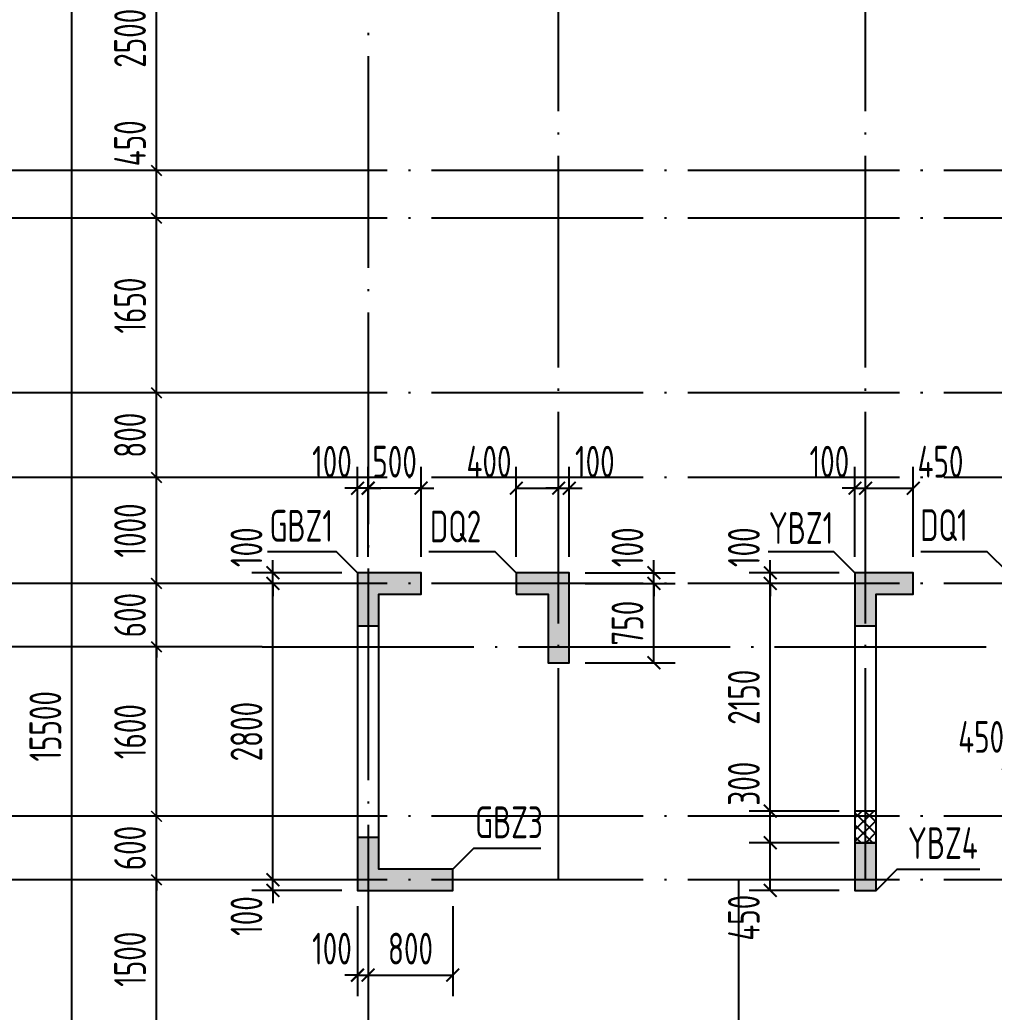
# Model space of a CAD drawing. Extents: x -1307975 to -76406, y -96289 to 379359.
# Drawn here: x -974486 to -965280, y 285800 to 295174 of the extents above; entities that cross this region are included whole.
import ezdxf
from ezdxf.enums import TextEntityAlignment as Align

# ---------------------------------------------------------------- set-up
doc = ezdxf.new("R2010")
doc.units = 0
doc.header["$LTSCALE"] = 1000
doc.linetypes.add('DOTE', pattern=[2.42, 2, -0.2, 0.02, -0.2])
doc.layers.get('0').update_dxf_attribs({"linetype": 'CONTINUOUS'})
doc.layers.get('DEFPOINTS').update_dxf_attribs({"linetype": 'CONTINUOUS'})
for name, color, linetype in [('0z-约束构件', 1, 'CONTINUOUS'), ('A-AXIS', 1, 'CONTINUOUS'), ('A-DOTE', 10, 'DOTE'), ('S-Q墙实线', 6, 'CONTINUOUS'), ('S-Q墙标注', 3, 'CONTINUOUS'), ('S-X详图填充', 252, 'CONTINUOUS'), ('S-X详图实线', 4, 'CONTINUOUS'), ('S-Y一般标注', 3, 'CONTINUOUS'), ('S-Z柱编号', 6, 'CONTINUOUS')]:
    doc.layers.add(name, color=color, linetype=linetype)
doc.layers.add('配箍校核', color=34, linetype='CONTINUOUS', plot=False)
doc.styles.add('TSSD_DIMENSION', font='Tssdeng.shx', dxfattribs={"width": 0.7, "bigfont": 'tssdchn.shx'})
doc.styles.add('TSSD_REIN', font='tssdeng.shx', dxfattribs={"width": 0.7, "height": 300, "bigfont": 'tssdchn.shx'})
doc.styles.add('结构文字', font='zstxt.shx', dxfattribs={"width": 0.7, "bigfont": 'zshz.shx'})
doc.dimstyles.new('STRUCK', dxfattribs={"dimtxt": 400, "dimasz": 121, "dimexe": 200, "dimexo": 150, "dimgap": 115, "dimtad": 1, "dimdec": 0, "dimdsep": 46, "dimtxsty": '结构文字', "dimblk": 'ARCHTICK', "dimcen": 400, "dimclrd": 3, "dimclre": 3, "dimclrt": 7, "dimadec": 0, "dimazin": 0, "dimtfac": 1, "dimtdec": 0, "dimtix": 1, "dimtmove": 2, "dimatfit": 3, "dimldrblk": '_DIMX', "dimfxl": 1, "dimtolj": 1, "dimtzin": 0, "dimarcsym": 0})
doc.dimstyles.new('TSSD_100_100', dxfattribs={"dimtxt": 300, "dimasz": 100, "dimexe": 100, "dimexo": 250, "dimgap": 100, "dimtad": 1, "dimdec": 0, "dimzin": 0, "dimdsep": 46, "dimtxsty": 'TSSD_DIMENSION', "dimblk": 'ARCHTICK', "dimcen": 0, "dimdle": 100, "dimclrt": 7, "dimadec": 0, "dimazin": 0, "dimtfac": 1, "dimtdec": 0, "dimtix": 1, "dimtmove": 2, "dimatfit": 3, "dimldrblk": 'ARCHTICK', "dimfxl": 1, "dimtolj": 1, "dimtzin": 0, "dimarcsym": 0})

# ---------------------------------------------------------------- blocks, each defined once
blk = doc.blocks.new('_ArchTick')
at = {"color": 0, "linetype": 'ByBlock', "const_width": 0.15}
blk.add_lwpolyline([(-0.5, -0.5), (0.5, 0.5)], dxfattribs=at)
blk = doc.blocks.new('*D214')
at = {"layer": 'DEFPOINTS', "color": 0, "transparency": 16777216}
for p in [(2600, 10900), (3600, 10900), (3600, 9400)]:
    blk.add_point(p, dxfattribs=at)
at = {"layer": 'S-Y一般标注', "color": 0, "lineweight": -2, "transparency": 16777216}
for p, q in [((2600, 9300), (2600, 11000)), ((3350, 10900), (2500, 10900)), ((3350, 9400), (2500, 9400))]:
    blk.add_line(p, q, dxfattribs=at)
at = {"layer": 'S-Y一般标注', "color": 0, "lineweight": -2, "transparency": 16777216, "xscale": 100, "yscale": 100, "zscale": 100}
for p, rotation in [((2600, 10900), 90), ((2600, 9400), 270)]:
    blk.add_blockref('_ArchTick', p, dxfattribs=dict(at, rotation=rotation))
at = {"layer": 'S-Y一般标注', "color": 7, "transparency": 16777216, "insert": (2350, 10150), "char_height": 300, "attachment_point": 5, "rotation": 90, "style": 'TSSD_DIMENSION'}
blk.add_mtext('\\A1;1500', dxfattribs=at)
blk = doc.blocks.new('*D215')
at = {"layer": 'DEFPOINTS', "color": 0, "transparency": 16777216}
for p in [(2600, 11500), (3600, 11500), (3600, 10900)]:
    blk.add_point(p, dxfattribs=at)
at = {"layer": 'S-Y一般标注', "color": 0, "lineweight": -2, "transparency": 16777216}
for p, q in [((2600, 11500), (2600, 11600)), ((3350, 11500), (2500, 11500)), ((2600, 10900), (2600, 11500)), ((3350, 10900), (2500, 10900)), ((2600, 10900), (2600, 10800))]:
    blk.add_line(p, q, dxfattribs=at)
at = {"layer": 'S-Y一般标注', "color": 0, "lineweight": -2, "transparency": 16777216, "xscale": 100, "yscale": 100, "zscale": 100}
for p, rotation in [((2600, 11500), 270), ((2600, 10900), 90)]:
    blk.add_blockref('_ArchTick', p, dxfattribs=dict(at, rotation=rotation))
at = {"layer": 'S-Y一般标注', "color": 7, "transparency": 16777216, "insert": (2350, 11200), "char_height": 300, "attachment_point": 5, "rotation": 90, "style": 'TSSD_DIMENSION'}
blk.add_mtext('\\A1;600', dxfattribs=at)
blk = doc.blocks.new('*D216')
at = {"layer": 'DEFPOINTS', "color": 0, "transparency": 16777216}
for p in [(2600, 13100.3), (3600, 13100.3), (3600, 11500)]:
    blk.add_point(p, dxfattribs=at)
at = {"layer": 'S-Y一般标注', "color": 0, "lineweight": -2, "transparency": 16777216}
for p, q in [((2600, 11400), (2600, 13200.3)), ((3350, 13100.3), (2500, 13100.3)), ((3350, 11500), (2500, 11500))]:
    blk.add_line(p, q, dxfattribs=at)
at = {"layer": 'S-Y一般标注', "color": 0, "lineweight": -2, "transparency": 16777216, "xscale": 100, "yscale": 100, "zscale": 100}
for p, rotation in [((2600, 13100.3), 90), ((2600, 11500), 270)]:
    blk.add_blockref('_ArchTick', p, dxfattribs=dict(at, rotation=rotation))
at = {"layer": 'S-Y一般标注', "color": 7, "transparency": 16777216, "insert": (2350, 12300.2), "char_height": 300, "attachment_point": 5, "rotation": 90, "style": 'TSSD_DIMENSION'}
blk.add_mtext('\\A1;1600', dxfattribs=at)
blk = doc.blocks.new('*D217')
at = {"layer": 'DEFPOINTS', "color": 0, "transparency": 16777216}
for p in [(2600, 13700), (3600, 13700), (3600, 13100.3)]:
    blk.add_point(p, dxfattribs=at)
at = {"layer": 'S-Y一般标注', "color": 0, "lineweight": -2, "transparency": 16777216}
for p, q in [((2600, 13700), (2600, 13800)), ((3350, 13700), (2500, 13700)), ((2600, 13100.3), (2600, 13700)), ((3350, 13100.3), (2500, 13100.3)), ((2600, 13100.3), (2600, 13000.3))]:
    blk.add_line(p, q, dxfattribs=at)
at = {"layer": 'S-Y一般标注', "color": 0, "lineweight": -2, "transparency": 16777216, "xscale": 100, "yscale": 100, "zscale": 100}
for p, rotation in [((2600, 13700), 270), ((2600, 13100.3), 90)]:
    blk.add_blockref('_ArchTick', p, dxfattribs=dict(at, rotation=rotation))
at = {"layer": 'S-Y一般标注', "color": 7, "transparency": 16777216, "insert": (2350, 13400.2), "char_height": 300, "attachment_point": 5, "rotation": 90, "style": 'TSSD_DIMENSION'}
blk.add_mtext('\\A1;600', dxfattribs=at)
blk = doc.blocks.new('*D218')
at = {"layer": 'DEFPOINTS', "color": 0, "transparency": 16777216}
for p in [(2600, 14700), (3600, 14700), (3600, 13700)]:
    blk.add_point(p, dxfattribs=at)
at = {"layer": 'S-Y一般标注', "color": 0, "lineweight": -2, "transparency": 16777216}
for p, q in [((2600, 13600), (2600, 14800)), ((3350, 14700), (2500, 14700)), ((3350, 13700), (2500, 13700))]:
    blk.add_line(p, q, dxfattribs=at)
at = {"layer": 'S-Y一般标注', "color": 0, "lineweight": -2, "transparency": 16777216, "xscale": 100, "yscale": 100, "zscale": 100}
for p, rotation in [((2600, 14700), 90), ((2600, 13700), 270)]:
    blk.add_blockref('_ArchTick', p, dxfattribs=dict(at, rotation=rotation))
at = {"layer": 'S-Y一般标注', "color": 7, "transparency": 16777216, "insert": (2350, 14200), "char_height": 300, "attachment_point": 5, "rotation": 90, "style": 'TSSD_DIMENSION'}
blk.add_mtext('\\A1;1000', dxfattribs=at)
blk = doc.blocks.new('*D219')
at = {"layer": 'DEFPOINTS', "color": 0, "transparency": 16777216}
for p in [(1800, 20100), (3600, 20100), (3600, 4600)]:
    blk.add_point(p, dxfattribs=at)
at = {"layer": 'S-Y一般标注', "color": 0, "lineweight": -2, "transparency": 16777216}
for p, q in [((1800, 4500), (1800, 20200)), ((3350, 20100), (1700, 20100)), ((3350, 4600), (1700, 4600))]:
    blk.add_line(p, q, dxfattribs=at)
at = {"layer": 'S-Y一般标注', "color": 0, "lineweight": -2, "transparency": 16777216, "xscale": 100, "yscale": 100, "zscale": 100}
for p, rotation in [((1800, 20100), 90), ((1800, 4600), 270)]:
    blk.add_blockref('_ArchTick', p, dxfattribs=dict(at, rotation=rotation))
at = {"layer": 'S-Y一般标注', "color": 7, "transparency": 16777216, "insert": (1550, 12350), "char_height": 300, "attachment_point": 5, "rotation": 90, "style": 'TSSD_DIMENSION'}
blk.add_mtext('\\A1;15500', dxfattribs=at)
blk = doc.blocks.new('*D220')
at = {"layer": 'DEFPOINTS', "color": 0, "transparency": 16777216}
for p in [(2600, 15500), (3600, 15500), (3600, 14700)]:
    blk.add_point(p, dxfattribs=at)
at = {"layer": 'S-Y一般标注', "color": 0, "lineweight": -2, "transparency": 16777216}
for p, q in [((2600, 14600), (2600, 15600)), ((3350, 15500), (2500, 15500)), ((3350, 14700), (2500, 14700))]:
    blk.add_line(p, q, dxfattribs=at)
at = {"layer": 'S-Y一般标注', "color": 0, "lineweight": -2, "transparency": 16777216, "xscale": 100, "yscale": 100, "zscale": 100}
for p, rotation in [((2600, 15500), 90), ((2600, 14700), 270)]:
    blk.add_blockref('_ArchTick', p, dxfattribs=dict(at, rotation=rotation))
at = {"layer": 'S-Y一般标注', "color": 7, "transparency": 16777216, "insert": (2350, 15100), "char_height": 300, "attachment_point": 5, "rotation": 90, "style": 'TSSD_DIMENSION'}
blk.add_mtext('\\A1;800', dxfattribs=at)
blk = doc.blocks.new('*D221')
at = {"layer": 'DEFPOINTS', "color": 0, "transparency": 16777216}
for p in [(2600, 17600), (3600, 17600), (3600, 17150)]:
    blk.add_point(p, dxfattribs=at)
at = {"layer": 'S-Y一般标注', "color": 0, "lineweight": -2, "transparency": 16777216}
for p, q in [((2600, 17050), (2600, 17700)), ((3350, 17600), (2500, 17600)), ((3350, 17150), (2500, 17150))]:
    blk.add_line(p, q, dxfattribs=at)
at = {"layer": 'S-Y一般标注', "color": 0, "lineweight": -2, "transparency": 16777216, "xscale": 100, "yscale": 100, "zscale": 100}
for p, rotation in [((2600, 17600), 90), ((2600, 17150), 270)]:
    blk.add_blockref('_ArchTick', p, dxfattribs=dict(at, rotation=rotation))
at = {"layer": 'S-Y一般标注', "color": 7, "transparency": 16777216, "insert": (2350, 17858.1), "char_height": 300, "attachment_point": 5, "rotation": 90, "style": 'TSSD_DIMENSION'}
blk.add_mtext('\\A1;450', dxfattribs=at)
blk = doc.blocks.new('*D222')
at = {"layer": 'DEFPOINTS', "color": 0, "transparency": 16777216}
for p in [(2600, 20100), (3600, 20100), (3600, 17600)]:
    blk.add_point(p, dxfattribs=at)
at = {"layer": 'S-Y一般标注', "color": 0, "lineweight": -2, "transparency": 16777216}
for p, q in [((2600, 17500), (2600, 20200)), ((3350, 20100), (2500, 20100)), ((3350, 17600), (2500, 17600))]:
    blk.add_line(p, q, dxfattribs=at)
at = {"layer": 'S-Y一般标注', "color": 0, "lineweight": -2, "transparency": 16777216, "xscale": 100, "yscale": 100, "zscale": 100}
for p, rotation in [((2600, 20100), 90), ((2600, 17600), 270)]:
    blk.add_blockref('_ArchTick', p, dxfattribs=dict(at, rotation=rotation))
at = {"layer": 'S-Y一般标注', "color": 7, "transparency": 16777216, "insert": (2350, 18850), "char_height": 300, "attachment_point": 5, "rotation": 90, "style": 'TSSD_DIMENSION'}
blk.add_mtext('\\A1;2500', dxfattribs=at)
blk = doc.blocks.new('*D259')
at = {"layer": 'DEFPOINTS', "color": 0, "transparency": 16777216}
for p in [(2600, 17150), (3600, 17150), (3600, 15500)]:
    blk.add_point(p, dxfattribs=at)
at = {"layer": 'S-Y一般标注', "color": 0, "lineweight": -2, "transparency": 16777216}
for p, q in [((2600, 15400), (2600, 17250)), ((3350, 17150), (2500, 17150)), ((3350, 15500), (2500, 15500))]:
    blk.add_line(p, q, dxfattribs=at)
at = {"layer": 'S-Y一般标注', "color": 0, "lineweight": -2, "transparency": 16777216, "xscale": 100, "yscale": 100, "zscale": 100}
for p, rotation in [((2600, 17150), 90), ((2600, 15500), 270)]:
    blk.add_blockref('_ArchTick', p, dxfattribs=dict(at, rotation=rotation))
at = {"layer": 'S-Y一般标注', "color": 7, "transparency": 16777216, "insert": (2350, 16325), "char_height": 300, "attachment_point": 5, "rotation": 90, "style": 'TSSD_DIMENSION'}
blk.add_mtext('\\A1;1650', dxfattribs=at)
blk = doc.blocks.new('*D1206')
at = {"layer": 'DEFPOINTS', "color": 0, "transparency": 16777216}
for p in [(-972094.8, 287050.3), (-971294.8, 287050.3), (-971294.8, 286950.3)]:
    blk.add_point(p, dxfattribs=at)
at = {"layer": 'S-Q墙标注', "color": 3, "lineweight": -2, "transparency": 16777216}
for p, q in [((-972094.8, 287050.3), (-972094.8, 287171.3)), ((-971444.8, 287050.3), (-972294.8, 287050.3)), ((-972094.8, 286950.3), (-972094.8, 287050.3)), ((-971444.8, 286950.3), (-972294.8, 286950.3)), ((-972094.8, 286950.3), (-972094.8, 286829.3))]:
    blk.add_line(p, q, dxfattribs=at)
at = {"layer": 'S-Q墙标注', "color": 3, "lineweight": -2, "transparency": 16777216, "xscale": 121, "yscale": 121, "zscale": 121}
for p, rotation in [((-972094.8, 287050.3), 270), ((-972094.8, 286950.3), 90)]:
    blk.add_blockref('_ArchTick', p, dxfattribs=dict(at, rotation=rotation))
at = {"layer": 'S-Q墙标注', "color": 7, "transparency": 16777216, "insert": (-972344.8, 286708.4), "char_height": 300, "attachment_point": 5, "rotation": 90, "style": 'TSSD_REIN'}
blk.add_mtext('\\A1;100', dxfattribs=at)
blk = doc.blocks.new('_DIMX')
blk.add_line((-150, 0), (150, 0))
at = {"const_width": 50}
blk.add_lwpolyline([(-70, -70), (70, 70)], dxfattribs=at)
blk = doc.blocks.new('*D1207')
at = {"layer": 'DEFPOINTS', "color": 0, "transparency": 16777216}
for p in [(-972094.8, 289850.3), (-971294.8, 289850.3), (-971294.8, 287050.3)]:
    blk.add_point(p, dxfattribs=at)
at = {"layer": 'S-Q墙标注', "color": 3, "lineweight": -2, "transparency": 16777216}
for p, q in [((-971444.8, 289850.3), (-972294.8, 289850.3)), ((-972094.8, 287050.3), (-972094.8, 289850.3)), ((-971444.8, 287050.3), (-972294.8, 287050.3))]:
    blk.add_line(p, q, dxfattribs=at)
at = {"layer": 'S-Q墙标注', "color": 3, "lineweight": -2, "transparency": 16777216, "xscale": 121, "yscale": 121, "zscale": 121}
for p, rotation in [((-972094.8, 289850.3), 90), ((-972094.8, 287050.3), 270)]:
    blk.add_blockref('_ArchTick', p, dxfattribs=dict(at, rotation=rotation))
at = {"layer": 'S-Q墙标注', "color": 7, "transparency": 16777216, "insert": (-972344.8, 288450.3), "char_height": 300, "attachment_point": 5, "rotation": 90, "style": 'TSSD_REIN'}
blk.add_mtext('\\A1;2800', dxfattribs=at)
blk = doc.blocks.new('*D1208')
at = {"layer": 'DEFPOINTS', "color": 0, "transparency": 16777216}
for p in [(-972094.8, 289950.3), (-971294.8, 289950.3), (-971294.8, 289850.3)]:
    blk.add_point(p, dxfattribs=at)
at = {"layer": 'S-Q墙标注', "color": 3, "lineweight": -2, "transparency": 16777216}
for p, q in [((-972094.8, 289950.3), (-972094.8, 290071.3)), ((-971444.8, 289950.3), (-972294.8, 289950.3)), ((-972094.8, 289850.3), (-972094.8, 289950.3)), ((-971444.8, 289850.3), (-972294.8, 289850.3)), ((-972094.8, 289850.3), (-972094.8, 289729.3))]:
    blk.add_line(p, q, dxfattribs=at)
at = {"layer": 'S-Q墙标注', "color": 3, "lineweight": -2, "transparency": 16777216, "xscale": 121, "yscale": 121, "zscale": 121}
for p, rotation in [((-972094.8, 289950.3), 270), ((-972094.8, 289850.3), 90)]:
    blk.add_blockref('_ArchTick', p, dxfattribs=dict(at, rotation=rotation))
at = {"layer": 'S-Q墙标注', "color": 7, "transparency": 16777216, "insert": (-972344.8, 290192.2), "char_height": 300, "attachment_point": 5, "rotation": 90, "style": 'TSSD_REIN'}
blk.add_mtext('\\A1;100', dxfattribs=at)
blk = doc.blocks.new('*D1209')
at = {"layer": 'DEFPOINTS', "color": 0, "transparency": 16777216}
for p in [(-971294.8, 286950.3), (-971194.8, 286950.3), (-971194.8, 286150.3)]:
    blk.add_point(p, dxfattribs=at)
at = {"layer": 'S-Q墙标注', "color": 3, "lineweight": -2, "transparency": 16777216}
for p, q in [((-971294.8, 286800.3), (-971294.8, 285950.3)), ((-971194.8, 286800.3), (-971194.8, 285950.3)), ((-971294.8, 286150.3), (-971415.8, 286150.3)), ((-971294.8, 286150.3), (-971194.8, 286150.3)), ((-971194.8, 286150.3), (-971073.8, 286150.3))]:
    blk.add_line(p, q, dxfattribs=at)
at = {"layer": 'S-Q墙标注', "color": 3, "lineweight": -2, "transparency": 16777216, "xscale": 121, "yscale": 121, "zscale": 121}
blk.add_blockref('_ArchTick', (-971294.8, 286150.3), dxfattribs=at)
at = {"layer": 'S-Q墙标注', "color": 3, "lineweight": -2, "transparency": 16777216, "xscale": 121, "yscale": 121, "zscale": 121, "rotation": 180}
blk.add_blockref('_ArchTick', (-971194.8, 286150.3), dxfattribs=at)
at = {"layer": 'S-Q墙标注', "color": 7, "transparency": 16777216, "insert": (-971536.8, 286400.3), "char_height": 300, "attachment_point": 5, "style": 'TSSD_REIN'}
blk.add_mtext('\\A1;100', dxfattribs=at)
blk = doc.blocks.new('*D1210')
at = {"layer": 'DEFPOINTS', "color": 0, "transparency": 16777216}
for p in [(-971194.8, 286950.3), (-970394.8, 286950.3), (-970394.8, 286150.3)]:
    blk.add_point(p, dxfattribs=at)
at = {"layer": 'S-Q墙标注', "color": 3, "lineweight": -2, "transparency": 16777216}
for p, q in [((-971194.8, 286800.3), (-971194.8, 285950.3)), ((-970394.8, 286800.3), (-970394.8, 285950.3)), ((-971194.8, 286150.3), (-970394.8, 286150.3))]:
    blk.add_line(p, q, dxfattribs=at)
at = {"layer": 'S-Q墙标注', "color": 3, "lineweight": -2, "transparency": 16777216, "xscale": 121, "yscale": 121, "zscale": 121, "rotation": 180}
blk.add_blockref('_ArchTick', (-971194.8, 286150.3), dxfattribs=at)
at = {"layer": 'S-Q墙标注', "color": 3, "lineweight": -2, "transparency": 16777216, "xscale": 121, "yscale": 121, "zscale": 121}
blk.add_blockref('_ArchTick', (-970394.8, 286150.3), dxfattribs=at)
at = {"layer": 'S-Q墙标注', "color": 7, "transparency": 16777216, "insert": (-970794.8, 286400.3), "char_height": 300, "attachment_point": 5, "style": 'TSSD_REIN'}
blk.add_mtext('\\A1;800', dxfattribs=at)
blk = doc.blocks.new('*D1213')
at = {"layer": 'DEFPOINTS', "color": 0, "transparency": 16777216}
for p in [(-971194.8, 290750.3), (-971194.8, 289950.3), (-970694.8, 289950.3)]:
    blk.add_point(p, dxfattribs=at)
at = {"layer": 'S-Q墙标注', "color": 3, "lineweight": -2, "transparency": 16777216}
for p, q in [((-971194.8, 290100.3), (-971194.8, 290950.3)), ((-970694.8, 290100.3), (-970694.8, 290950.3)), ((-971194.8, 290750.3), (-971315.8, 290750.3)), ((-970694.8, 290750.3), (-971194.8, 290750.3)), ((-970694.8, 290750.3), (-970573.8, 290750.3))]:
    blk.add_line(p, q, dxfattribs=at)
at = {"layer": 'S-Q墙标注', "color": 3, "lineweight": -2, "transparency": 16777216, "xscale": 121, "yscale": 121, "zscale": 121}
blk.add_blockref('_ArchTick', (-971194.8, 290750.3), dxfattribs=at)
at = {"layer": 'S-Q墙标注', "color": 3, "lineweight": -2, "transparency": 16777216, "xscale": 121, "yscale": 121, "zscale": 121, "rotation": 180}
blk.add_blockref('_ArchTick', (-970694.8, 290750.3), dxfattribs=at)
at = {"layer": 'S-Q墙标注', "color": 7, "transparency": 16777216, "insert": (-970944.8, 291000.3), "char_height": 300, "attachment_point": 5, "style": 'TSSD_REIN'}
blk.add_mtext('\\A1;500', dxfattribs=at)
blk = doc.blocks.new('*D1214')
at = {"layer": 'DEFPOINTS', "color": 0, "transparency": 16777216}
for p in [(-971294.8, 290750.3), (-971294.8, 289950.3), (-971194.8, 289950.3)]:
    blk.add_point(p, dxfattribs=at)
at = {"layer": 'S-Q墙标注', "color": 3, "lineweight": -2, "transparency": 16777216}
for p, q in [((-971294.8, 290100.3), (-971294.8, 290950.3)), ((-971194.8, 290100.3), (-971194.8, 290950.3)), ((-971294.8, 290750.3), (-971415.8, 290750.3)), ((-971194.8, 290750.3), (-971294.8, 290750.3)), ((-971194.8, 290750.3), (-971073.8, 290750.3))]:
    blk.add_line(p, q, dxfattribs=at)
at = {"layer": 'S-Q墙标注', "color": 3, "lineweight": -2, "transparency": 16777216, "xscale": 121, "yscale": 121, "zscale": 121}
blk.add_blockref('_ArchTick', (-971294.8, 290750.3), dxfattribs=at)
at = {"layer": 'S-Q墙标注', "color": 3, "lineweight": -2, "transparency": 16777216, "xscale": 121, "yscale": 121, "zscale": 121, "rotation": 180}
blk.add_blockref('_ArchTick', (-971194.8, 290750.3), dxfattribs=at)
at = {"layer": 'S-Q墙标注', "color": 7, "transparency": 16777216, "insert": (-971536.8, 291000.3), "char_height": 300, "attachment_point": 5, "style": 'TSSD_REIN'}
blk.add_mtext('\\A1;100', dxfattribs=at)
blk = doc.blocks.new('*D1225')
at = {"layer": 'DEFPOINTS', "color": 0, "transparency": 16777216}
for p in [(-969294.8, 289850.3), (-968494.8, 289850.3), (-969294.8, 289100.4)]:
    blk.add_point(p, dxfattribs=at)
at = {"layer": 'S-Q墙标注', "color": 3, "lineweight": -2, "transparency": 16777216}
for p, q in [((-969144.8, 289850.3), (-968294.8, 289850.3)), ((-968494.8, 289100.4), (-968494.8, 289850.3)), ((-969144.8, 289100.4), (-968294.8, 289100.4))]:
    blk.add_line(p, q, dxfattribs=at)
at = {"layer": 'S-Q墙标注', "color": 3, "lineweight": -2, "transparency": 16777216, "xscale": 121, "yscale": 121, "zscale": 121}
for p, rotation in [((-968494.8, 289850.3), 90), ((-968494.8, 289100.4), 270)]:
    blk.add_blockref('_ArchTick', p, dxfattribs=dict(at, rotation=rotation))
at = {"layer": 'S-Q墙标注', "color": 7, "transparency": 16777216, "insert": (-968744.8, 289475.3), "char_height": 300, "attachment_point": 5, "rotation": 90, "style": 'TSSD_REIN'}
blk.add_mtext('\\A1;750', dxfattribs=at)
blk = doc.blocks.new('*D1226')
at = {"layer": 'DEFPOINTS', "color": 0, "transparency": 16777216}
for p in [(-969294.8, 289950.3), (-968494.8, 289950.3), (-969294.8, 289850.3)]:
    blk.add_point(p, dxfattribs=at)
at = {"layer": 'S-Q墙标注', "color": 3, "lineweight": -2, "transparency": 16777216}
for p, q in [((-968494.8, 289950.3), (-968494.8, 290071.3)), ((-969144.8, 289950.3), (-968294.8, 289950.3)), ((-968494.8, 289850.3), (-968494.8, 289950.3)), ((-969144.8, 289850.3), (-968294.8, 289850.3)), ((-968494.8, 289850.3), (-968494.8, 289729.3))]:
    blk.add_line(p, q, dxfattribs=at)
at = {"layer": 'S-Q墙标注', "color": 3, "lineweight": -2, "transparency": 16777216, "xscale": 121, "yscale": 121, "zscale": 121}
for p, rotation in [((-968494.8, 289950.3), 270), ((-968494.8, 289850.3), 90)]:
    blk.add_blockref('_ArchTick', p, dxfattribs=dict(at, rotation=rotation))
at = {"layer": 'S-Q墙标注', "color": 7, "transparency": 16777216, "insert": (-968744.8, 290192.3), "char_height": 300, "attachment_point": 5, "rotation": 90, "style": 'TSSD_REIN'}
blk.add_mtext('\\A1;100', dxfattribs=at)
blk = doc.blocks.new('*D1227')
at = {"layer": 'DEFPOINTS', "color": 0, "transparency": 16777216}
for p in [(-969394.8, 290750.3), (-969794.7, 289950.3), (-969394.8, 289950.3)]:
    blk.add_point(p, dxfattribs=at)
at = {"layer": 'S-Q墙标注', "color": 3, "lineweight": -2, "transparency": 16777216}
for p, q in [((-969794.7, 290100.3), (-969794.7, 290950.3)), ((-969394.8, 290100.3), (-969394.8, 290950.3)), ((-969794.7, 290750.3), (-969394.8, 290750.3))]:
    blk.add_line(p, q, dxfattribs=at)
at = {"layer": 'S-Q墙标注', "color": 3, "lineweight": -2, "transparency": 16777216, "xscale": 121, "yscale": 121, "zscale": 121, "rotation": 180}
blk.add_blockref('_ArchTick', (-969794.7, 290750.3), dxfattribs=at)
at = {"layer": 'S-Q墙标注', "color": 3, "lineweight": -2, "transparency": 16777216, "xscale": 121, "yscale": 121, "zscale": 121}
blk.add_blockref('_ArchTick', (-969394.8, 290750.3), dxfattribs=at)
at = {"layer": 'S-Q墙标注', "color": 7, "transparency": 16777216, "insert": (-970052.8, 291000.3), "char_height": 300, "attachment_point": 5, "style": 'TSSD_REIN'}
blk.add_mtext('\\A1;400', dxfattribs=at)
blk = doc.blocks.new('*D1228')
at = {"layer": 'DEFPOINTS', "color": 0, "transparency": 16777216}
for p in [(-969294.8, 290750.3), (-969394.8, 289950.3), (-969294.8, 289950.3)]:
    blk.add_point(p, dxfattribs=at)
at = {"layer": 'S-Q墙标注', "color": 3, "lineweight": -2, "transparency": 16777216}
for p, q in [((-969394.8, 290100.3), (-969394.8, 290950.3)), ((-969294.8, 290100.3), (-969294.8, 290950.3)), ((-969394.8, 290750.3), (-969515.8, 290750.3)), ((-969394.8, 290750.3), (-969294.8, 290750.3)), ((-969294.8, 290750.3), (-969173.8, 290750.3))]:
    blk.add_line(p, q, dxfattribs=at)
at = {"layer": 'S-Q墙标注', "color": 3, "lineweight": -2, "transparency": 16777216, "xscale": 121, "yscale": 121, "zscale": 121}
blk.add_blockref('_ArchTick', (-969394.8, 290750.3), dxfattribs=at)
at = {"layer": 'S-Q墙标注', "color": 3, "lineweight": -2, "transparency": 16777216, "xscale": 121, "yscale": 121, "zscale": 121, "rotation": 180}
blk.add_blockref('_ArchTick', (-969294.8, 290750.3), dxfattribs=at)
at = {"layer": 'S-Q墙标注', "color": 7, "transparency": 16777216, "insert": (-969052.9, 291000.3), "char_height": 300, "attachment_point": 5, "style": 'TSSD_REIN'}
blk.add_mtext('\\A1;100', dxfattribs=at)
blk = doc.blocks.new('*D1229')
at = {"layer": 'DEFPOINTS', "color": 0, "transparency": 16777216}
for p in [(-967394.8, 287400.3), (-966594.8, 287400.3), (-966594.8, 286950.3)]:
    blk.add_point(p, dxfattribs=at)
at = {"layer": 'S-Q墙标注', "color": 3, "lineweight": -2, "transparency": 16777216}
for p, q in [((-966744.8, 287400.3), (-967594.8, 287400.3)), ((-967394.8, 286950.3), (-967394.8, 287400.3)), ((-966744.8, 286950.3), (-967594.8, 286950.3))]:
    blk.add_line(p, q, dxfattribs=at)
at = {"layer": 'S-Q墙标注', "color": 3, "lineweight": -2, "transparency": 16777216, "xscale": 121, "yscale": 121, "zscale": 121}
for p, rotation in [((-967394.8, 287400.3), 90), ((-967394.8, 286950.3), 270)]:
    blk.add_blockref('_ArchTick', p, dxfattribs=dict(at, rotation=rotation))
at = {"layer": 'S-Q墙标注', "color": 7, "transparency": 16777216, "insert": (-967644.8, 286692.3), "char_height": 300, "attachment_point": 5, "rotation": 90, "style": 'TSSD_REIN'}
blk.add_mtext('\\A1;450', dxfattribs=at)
blk = doc.blocks.new('*D1230')
at = {"layer": 'DEFPOINTS', "color": 0, "transparency": 16777216}
for p in [(-967394.8, 289950.3), (-966594.8, 289950.3), (-966594.8, 289850.3)]:
    blk.add_point(p, dxfattribs=at)
at = {"layer": 'S-Q墙标注', "color": 3, "lineweight": -2, "transparency": 16777216}
for p, q in [((-967394.8, 289950.3), (-967394.8, 290071.3)), ((-966744.8, 289950.3), (-967594.8, 289950.3)), ((-967394.8, 289850.3), (-967394.8, 289950.3)), ((-966744.8, 289850.3), (-967594.8, 289850.3)), ((-967394.8, 289850.3), (-967394.8, 289729.3))]:
    blk.add_line(p, q, dxfattribs=at)
at = {"layer": 'S-Q墙标注', "color": 3, "lineweight": -2, "transparency": 16777216, "xscale": 121, "yscale": 121, "zscale": 121}
for p, rotation in [((-967394.8, 289950.3), 270), ((-967394.8, 289850.3), 90)]:
    blk.add_blockref('_ArchTick', p, dxfattribs=dict(at, rotation=rotation))
at = {"layer": 'S-Q墙标注', "color": 7, "transparency": 16777216, "insert": (-967644.8, 290192.2), "char_height": 300, "attachment_point": 5, "rotation": 90, "style": 'TSSD_REIN'}
blk.add_mtext('\\A1;100', dxfattribs=at)
blk = doc.blocks.new('*D1231')
at = {"layer": 'DEFPOINTS', "color": 0, "transparency": 16777216}
for p in [(-966494.8, 290750.3), (-966594.8, 289950.3), (-966494.8, 289950.3)]:
    blk.add_point(p, dxfattribs=at)
at = {"layer": 'S-Q墙标注', "color": 3, "lineweight": -2, "transparency": 16777216}
for p, q in [((-966594.8, 290100.3), (-966594.8, 290950.3)), ((-966494.8, 290100.3), (-966494.8, 290950.3)), ((-966594.8, 290750.3), (-966715.8, 290750.3)), ((-966594.8, 290750.3), (-966494.8, 290750.3)), ((-966494.8, 290750.3), (-966373.8, 290750.3))]:
    blk.add_line(p, q, dxfattribs=at)
at = {"layer": 'S-Q墙标注', "color": 3, "lineweight": -2, "transparency": 16777216, "xscale": 121, "yscale": 121, "zscale": 121}
blk.add_blockref('_ArchTick', (-966594.8, 290750.3), dxfattribs=at)
at = {"layer": 'S-Q墙标注', "color": 3, "lineweight": -2, "transparency": 16777216, "xscale": 121, "yscale": 121, "zscale": 121, "rotation": 180}
blk.add_blockref('_ArchTick', (-966494.8, 290750.3), dxfattribs=at)
at = {"layer": 'S-Q墙标注', "color": 7, "transparency": 16777216, "insert": (-966836.7, 291000.3), "char_height": 300, "attachment_point": 5, "style": 'TSSD_REIN'}
blk.add_mtext('\\A1;100', dxfattribs=at)
blk = doc.blocks.new('*D1232')
at = {"layer": 'DEFPOINTS', "color": 0, "transparency": 16777216}
for p in [(-966044.8, 290750.3), (-966494.8, 289950.3), (-966044.8, 289950.3)]:
    blk.add_point(p, dxfattribs=at)
at = {"layer": 'S-Q墙标注', "color": 3, "lineweight": -2, "transparency": 16777216}
for p, q in [((-966494.8, 290100.3), (-966494.8, 290950.3)), ((-966044.8, 290100.3), (-966044.8, 290950.3)), ((-966494.8, 290750.3), (-966044.8, 290750.3))]:
    blk.add_line(p, q, dxfattribs=at)
at = {"layer": 'S-Q墙标注', "color": 3, "lineweight": -2, "transparency": 16777216, "xscale": 121, "yscale": 121, "zscale": 121, "rotation": 180}
blk.add_blockref('_ArchTick', (-966494.8, 290750.3), dxfattribs=at)
at = {"layer": 'S-Q墙标注', "color": 3, "lineweight": -2, "transparency": 16777216, "xscale": 121, "yscale": 121, "zscale": 121}
blk.add_blockref('_ArchTick', (-966044.8, 290750.3), dxfattribs=at)
at = {"layer": 'S-Q墙标注', "color": 7, "transparency": 16777216, "insert": (-965786.7, 291000.3), "char_height": 300, "attachment_point": 5, "style": 'TSSD_REIN'}
blk.add_mtext('\\A1;450', dxfattribs=at)
blk = doc.blocks.new('*D1235')
at = {"layer": 'DEFPOINTS', "color": 0, "transparency": 16777216}
for p in [(-965144.7, 288950.3), (-964694.8, 288950.3), (-964694.8, 288150.3)]:
    blk.add_point(p, dxfattribs=at)
at = {"layer": 'S-Q墙标注', "color": 3, "lineweight": -2, "transparency": 16777216}
for p, q in [((-965144.7, 288800.3), (-965144.7, 287950.3)), ((-964694.8, 288800.3), (-964694.8, 287950.3)), ((-965144.7, 288150.3), (-964694.8, 288150.3))]:
    blk.add_line(p, q, dxfattribs=at)
at = {"layer": 'S-Q墙标注', "color": 3, "lineweight": -2, "transparency": 16777216, "xscale": 121, "yscale": 121, "zscale": 121, "rotation": 180}
blk.add_blockref('_ArchTick', (-965144.7, 288150.3), dxfattribs=at)
at = {"layer": 'S-Q墙标注', "color": 3, "lineweight": -2, "transparency": 16777216, "xscale": 121, "yscale": 121, "zscale": 121}
blk.add_blockref('_ArchTick', (-964694.8, 288150.3), dxfattribs=at)
at = {"layer": 'S-Q墙标注', "color": 7, "transparency": 16777216, "insert": (-965402.8, 288400.3), "char_height": 300, "attachment_point": 5, "style": 'TSSD_REIN'}
blk.add_mtext('\\A1;450', dxfattribs=at)
blk = doc.blocks.new('20210730.00595579')
at = {"layer": '0z-约束构件'}
h = blk.add_hatch(dxfattribs=at)
h.set_pattern_fill('ANSI37', color=256, scale=25, style=0)
h.set_pattern_definition([(45, (86194.76, -600656.97), (-56.126601, 56.126601), []), (135, (86194.76, -600656.97), (-56.126601, -56.126601), [])])
h.paths.add_polyline_path([(-29935.3, -181459.2), (-29935.3, -181159.2), (-29735.3, -181159.2), (-29735.3, -181459.2)])
blk.add_lwpolyline([(-29935.3, -181459.2), (-29735.3, -181459.2), (-29735.3, -181159.2), (-29935.3, -181159.2)], close=True, dxfattribs=at)
blk = doc.blocks.new('*D1384')
at = {"layer": 'DEFPOINTS', "color": 0, "transparency": 16777216}
for p in [(-967394.8, 287700.3), (-966594.8, 287700.3), (-966594.8, 287400.3)]:
    blk.add_point(p, dxfattribs=at)
at = {"layer": 'S-Q墙标注', "color": 3, "lineweight": -2, "transparency": 16777216}
for p, q in [((-966744.8, 287700.3), (-967594.8, 287700.3)), ((-967394.8, 287400.3), (-967394.8, 287700.3)), ((-966744.8, 287400.3), (-967594.8, 287400.3))]:
    blk.add_line(p, q, dxfattribs=at)
at = {"layer": 'S-Q墙标注', "color": 3, "lineweight": -2, "transparency": 16777216, "xscale": 121, "yscale": 121, "zscale": 121}
for p, rotation in [((-967394.8, 287700.3), 90), ((-967394.8, 287400.3), 270)]:
    blk.add_blockref('_ArchTick', p, dxfattribs=dict(at, rotation=rotation))
at = {"layer": 'S-Q墙标注', "color": 7, "transparency": 16777216, "insert": (-967644.8, 287958.4), "char_height": 300, "attachment_point": 5, "rotation": 90, "style": 'TSSD_REIN'}
blk.add_mtext('\\A1;300', dxfattribs=at)
blk = doc.blocks.new('*D1385')
at = {"layer": 'DEFPOINTS', "color": 0, "transparency": 16777216}
for p in [(-967394.8, 289850.3), (-966594.8, 289850.3), (-966594.8, 287700.3)]:
    blk.add_point(p, dxfattribs=at)
at = {"layer": 'S-Q墙标注', "color": 3, "lineweight": -2, "transparency": 16777216}
for p, q in [((-966744.8, 289850.3), (-967594.8, 289850.3)), ((-967394.8, 287700.3), (-967394.8, 289850.3)), ((-966744.8, 287700.3), (-967594.8, 287700.3))]:
    blk.add_line(p, q, dxfattribs=at)
at = {"layer": 'S-Q墙标注', "color": 3, "lineweight": -2, "transparency": 16777216, "xscale": 121, "yscale": 121, "zscale": 121}
for p, rotation in [((-967394.8, 289850.3), 90), ((-967394.8, 287700.3), 270)]:
    blk.add_blockref('_ArchTick', p, dxfattribs=dict(at, rotation=rotation))
at = {"layer": 'S-Q墙标注', "color": 7, "transparency": 16777216, "insert": (-967644.8, 288775.3), "char_height": 300, "attachment_point": 5, "rotation": 90, "style": 'TSSD_REIN'}
blk.add_mtext('\\A1;2150', dxfattribs=at)
blk = doc.blocks.new('20210726.16350016')
at = {"layer": 'A-AXIS'}
for p, q in [((3600, 17600), (800, 17600)), ((3600, 17150), (800, 17150)), ((3600, 15500), (800, 15500)), ((3600, 14700), (800, 14700)), ((3600, 13700), (800, 13700)), ((3600, 13100.3), (800, 13100.3)), ((3600, 11500), (800, 11500)), ((3600, 10900), (800, 10900))]:
    blk.add_line(p, q, dxfattribs=at)
at = {"layer": 'A-DOTE'}
for p, q in [((4600, 21100), (4600, 3600)), ((6400, 10900), (6400, 21100)), ((9300, 10900), (9300, 21100)), ((55600, 17600), (3600, 17600)), ((55600, 17150), (3600, 17150)), ((55600, 15500), (3600, 15500)), ((55600, 14700), (3600, 14700)), ((55600, 13700), (3600, 13700)), ((3600, 13100.3), (55600, 13100.3)), ((55600, 11500), (3600, 11500)), ((55600, 10900), (3600, 10900)), ((8100, 10900), (8100, 3600))]:
    blk.add_line(p, q, dxfattribs=at)
at = {"layer": 'S-Y一般标注'}
for base, p1, p2, picture, middle in [((1800, 20100), (3600, 4600), (3600, 20100), '*D219', (1550, 12350)), ((2600, 20100), (3600, 17600), (3600, 20100), '*D222', (2350, 18850)), ((2600, 17150), (3600, 15500), (3600, 17150), '*D259', (2350, 16325)), ((2600, 15500), (3600, 14700), (3600, 15500), '*D220', (2350, 15100)), ((2600, 14700), (3600, 13700), (3600, 14700), '*D218', (2350, 14200)), ((2600, 13700), (3600, 13100.3), (3600, 13700), '*D217', (2350, 13400.2)), ((2600, 13100.3), (3600, 11500), (3600, 13100.3), '*D216', (2350, 12300.2)), ((2600, 11500), (3600, 10900), (3600, 11500), '*D215', (2350, 11200)), ((2600, 10900), (3600, 9400), (3600, 10900), '*D214', (2350, 10150))]:
    dim = blk.add_linear_dim(base=base, p1=p1, p2=p2, angle=90, dimstyle='TSSD_100_100', dxfattribs=at)
    dim.commit()
    dim.dimension.update_dxf_attribs({"geometry": picture, "text_midpoint": middle})
dim = blk.add_linear_dim(base=(2600, 17600), p1=(3600, 17150), p2=(3600, 17600), angle=90, dimstyle='TSSD_100_100', dxfattribs=at)
dim.commit()
dim.dimension.update_dxf_attribs({"geometry": '*D221', "text_midpoint": (2350, 17858.1), "dimtype": 160})

msp = doc.modelspace()

# ---------------------------------------------------------------- hatches: boundary and pattern name
at = {"layer": 'S-X详图填充'}
h = msp.add_hatch(color=256, dxfattribs=at)
h.dxf.hatch_style = 1
h.paths.add_polyline_path([(-971294.83, 289450.33), (-971094.83, 289450.33), (-971094.83, 289750.33), (-970694.83, 289750.33), (-970694.83, 289950.33), (-971294.83, 289950.33)])
h = msp.add_hatch(color=256, dxfattribs=at)
h.dxf.hatch_style = 1
h.paths.add_polyline_path([(-969794.74, 289750.33), (-969494.82, 289750.33), (-969494.82, 289100.35), (-969294.82, 289100.35), (-969294.82, 289950.33), (-969794.74, 289950.33)])
h = msp.add_hatch(color=256, dxfattribs=at)
h.dxf.hatch_style = 1
h.paths.add_polyline_path([(-966594.82, 289450.33), (-966394.82, 289450.33), (-966394.82, 289750.33), (-966044.82, 289750.33), (-966044.82, 289950.33), (-966594.82, 289950.33)])
h = msp.add_hatch(color=256, dxfattribs=at)
h.dxf.hatch_style = 1
h.paths.add_polyline_path([(-971094.83, 287450.33), (-971294.83, 287450.33), (-971294.83, 286950.33), (-970394.83, 286950.33), (-970394.83, 287150.33), (-971094.83, 287150.33)])
h = msp.add_hatch(color=256, dxfattribs=at)
h.dxf.hatch_style = 1
h.paths.add_polyline_path([(-966394.82, 287400.33), (-966594.82, 287400.33), (-966594.82, 286950.33), (-966394.82, 286950.33)])

# ---------------------------------------------------------------- linework, layer by layer
at = {"layer": 'S-Q墙实线'}
for points in [[(-971094.83, 289750.33), (-970694.83, 289750.33), (-970694.83, 289950.33), (-971294.83, 289950.33), (-971294.83, 286950.33), (-970394.83, 286950.33), (-970394.83, 287150.33), (-971094.83, 287150.33)], [(-969794.74, 289750.33), (-969494.82, 289750.33), (-969494.82, 289100.35), (-969294.82, 289100.35), (-969294.82, 289950.33), (-969794.74, 289950.33)], [(-966394.82, 289750.33), (-966044.82, 289750.33), (-966044.82, 289950.33), (-966594.82, 289950.33), (-966594.82, 286950.33), (-966394.82, 286950.33)]]:
    msp.add_lwpolyline(points, close=True, dxfattribs=at)
at = {"layer": 'S-X详图实线'}
for points in [[(-971294.83, 289450.33), (-971094.83, 289450.33), (-971094.83, 289750.33), (-970694.83, 289750.33), (-970694.83, 289950.33), (-971294.83, 289950.33), (-971294.83, 289450.33)], [(-969794.74, 289750.33), (-969494.82, 289750.33), (-969494.82, 289100.35), (-969294.82, 289100.35), (-969294.82, 289950.33), (-969794.74, 289950.33), (-969794.74, 289750.33)], [(-966594.82, 289450.33), (-966394.82, 289450.33), (-966394.82, 289750.33), (-966044.82, 289750.33), (-966044.82, 289950.33), (-966594.82, 289950.33), (-966594.82, 289450.33)], [(-971094.83, 287450.33), (-971294.83, 287450.33), (-971294.83, 286950.33), (-970394.83, 286950.33), (-970394.83, 287150.33), (-971094.83, 287150.33), (-971094.83, 287450.33)], [(-966394.82, 287400.33), (-966594.82, 287400.33), (-966594.82, 286950.33), (-966394.82, 286950.33), (-966394.82, 287400.33)]]:
    msp.add_lwpolyline(points, close=True, dxfattribs=at)
at = {"layer": 'S-Z柱编号', "color": 7}
for points in [[(-971294.83, 289950.33), (-971494.83, 290150.33), (-972146.41, 290150.33)], [(-969794.74, 289950.33), (-969994.74, 290150.33), (-970622.21, 290150.33)], [(-966594.82, 289950.33), (-966794.82, 290150.33), (-967414.91, 290150.33)], [(-965144.74, 289950.33), (-965344.74, 290150.33), (-965973.16, 290150.33)], [(-970394.83, 287150.33), (-970194.83, 287350.33), (-969561.75, 287350.33)], [(-966394.82, 286950.33), (-966194.82, 287150.33), (-965414.91, 287150.33)]]:
    msp.add_lwpolyline(points, dxfattribs=at)

# ---------------------------------------------------------------- block references
at = {"layer": 'A-DOTE'}
msp.add_blockref('20210726.16350016', (-975794.83, 276150.28), dxfattribs=at)
at = {"layer": '配箍校核'}
msp.add_blockref('20210730.00595579', (-936659.54, 468859.51), dxfattribs=at)

# ---------------------------------------------------------------- texts
at = {"layer": 'S-Z柱编号', "color": 7, "style": 'TSSD_REIN', "width": 0.7}
for s, p in [('GBZ1', (-972126.6, 290154.81)), ('DQ2', (-970610.46, 290148.61)), ('YBZ1', (-967409.5, 290134.02)), ('DQ1', (-965978, 290161.12)), ('GBZ3', (-970183.94, 287353.83)), ('YBZ4', (-966094.82, 287157.51))]:
    msp.add_text(s, height=300, dxfattribs=at).set_placement(p, align=Align.BOTTOM_LEFT)

# ---------------------------------------------------------------- dimensions: what is measured, and where the dimension line sits
at = {"layer": 'S-Q墙标注'}
for base, p1, p2, angle, override, picture, middle in [((-971294.84, 290750.33), (-971194.83, 289950.33), (-971294.84, 289950.33), 180, {"dimtxt": 300, "dimgap": 100, "dimtxsty": 'TSSD_REIN'}, '*D1214', (-971536.77, 291000.33)), ((-972094.83, 289950.33), (-971294.83, 289850.33), (-971294.83, 289950.33), 90, {"dimtxt": 300, "dimgap": 100, "dimtxsty": 'TSSD_REIN'}, '*D1208', (-972344.83, 290192.25)), ((-968494.82, 289950.33), (-969294.82, 289850.33), (-969294.82, 289950.33), 90, {"dimtxt": 300, "dimgap": 100, "dimtxsty": 'TSSD_REIN'}, '*D1226', (-968744.82, 290192.25)), ((-967394.82, 289950.33), (-966594.82, 289850.33), (-966594.82, 289950.33), 90, {"dimtxt": 300, "dimgap": 100, "dimtxsty": 'TSSD_REIN'}, '*D1230', (-967644.82, 290192.25)), ((-967394.82, 287700.33), (-966594.82, 287400.33), (-966594.82, 287700.33), 90, {"dimtxt": 250, "dimgap": 100, "dimtxsty": 'TSSD_REIN'}, '*D1384', (-967644.82, 287958.41)), ((-967394.82, 287400.33), (-966594.82, 286950.33), (-966594.82, 287400.33), 90, {"dimtxt": 250, "dimgap": 100, "dimtxsty": 'TSSD_REIN'}, '*D1229', (-967644.82, 286692.25)), ((-972094.83, 287050.33), (-971294.83, 286950.33), (-971294.83, 287050.33), 90, {"dimtxt": 300, "dimgap": 100, "dimtxsty": 'TSSD_REIN'}, '*D1206', (-972344.83, 286708.41))]:
    dim = msp.add_linear_dim(base=base, p1=p1, p2=p2, angle=angle, dimstyle='STRUCK', override=override, dxfattribs=at)
    dim.commit()
    dim.dimension.update_dxf_attribs({"geometry": picture, "text_midpoint": middle, "dimtype": 160})
for base, p1, p2, angle, override, picture, middle in [((-971194.83, 290750.33), (-970694.83, 289950.33), (-971194.83, 289950.33), 180, {"dimtxt": 300, "dimgap": 100, "dimtxsty": 'TSSD_REIN'}, '*D1213', (-970944.83, 291000.33)), ((-972094.83, 289850.33), (-971294.83, 287050.33), (-971294.83, 289850.33), 90, {"dimtxt": 250, "dimgap": 100, "dimtxsty": 'TSSD_REIN'}, '*D1207', (-972344.83, 288450.33)), ((-968494.82, 289850.33), (-969294.82, 289100.35), (-969294.82, 289850.33), 90, {"dimtxt": 300, "dimgap": 100, "dimtxsty": 'TSSD_REIN'}, '*D1225', (-968744.82, 289475.34)), ((-967394.82, 289850.33), (-966594.82, 287700.33), (-966594.82, 289850.33), 90, {"dimtxt": 250, "dimgap": 100, "dimtxsty": 'TSSD_REIN'}, '*D1385', (-967644.82, 288775.33))]:
    dim = msp.add_linear_dim(base=base, p1=p1, p2=p2, angle=angle, dimstyle='STRUCK', override=override, dxfattribs=at)
    dim.commit()
    dim.dimension.update_dxf_attribs({"geometry": picture, "text_midpoint": middle})
for base, p1, p2, picture, middle in [((-969394.83, 290750.33), (-969794.74, 289950.33), (-969394.83, 289950.33), '*D1227', (-970052.81, 291000.33)), ((-969294.82, 290750.33), (-969394.83, 289950.33), (-969294.82, 289950.33), '*D1228', (-969052.9, 291000.33)), ((-966494.83, 290750.33), (-966594.82, 289950.33), (-966494.83, 289950.33), '*D1231', (-966836.75, 291000.33)), ((-966044.82, 290750.33), (-966494.83, 289950.33), (-966044.82, 289950.33), '*D1232', (-965786.75, 291000.33)), ((-964694.83, 288150.33), (-965144.74, 288950.33), (-964694.83, 288950.33), '*D1235', (-965402.82, 288400.33)), ((-971194.83, 286150.33), (-971294.83, 286950.33), (-971194.83, 286950.33), '*D1209', (-971536.76, 286400.33))]:
    dim = msp.add_linear_dim(base=base, p1=p1, p2=p2, dimstyle='STRUCK', override={"dimtxt": 300, "dimgap": 100, "dimtxsty": 'TSSD_REIN'}, dxfattribs=at)
    dim.commit()
    dim.dimension.update_dxf_attribs({"geometry": picture, "text_midpoint": middle, "dimtype": 160})
dim = msp.add_linear_dim(base=(-970394.83, 286150.33), p1=(-971194.83, 286950.33), p2=(-970394.83, 286950.33), dimstyle='STRUCK', override={"dimtxt": 300, "dimgap": 100, "dimtxsty": 'TSSD_REIN'}, dxfattribs=at)
dim.commit()
dim.dimension.update_dxf_attribs({"geometry": '*D1210', "text_midpoint": (-970794.83, 286400.33)})

doc.saveas('drawing.dxf')
